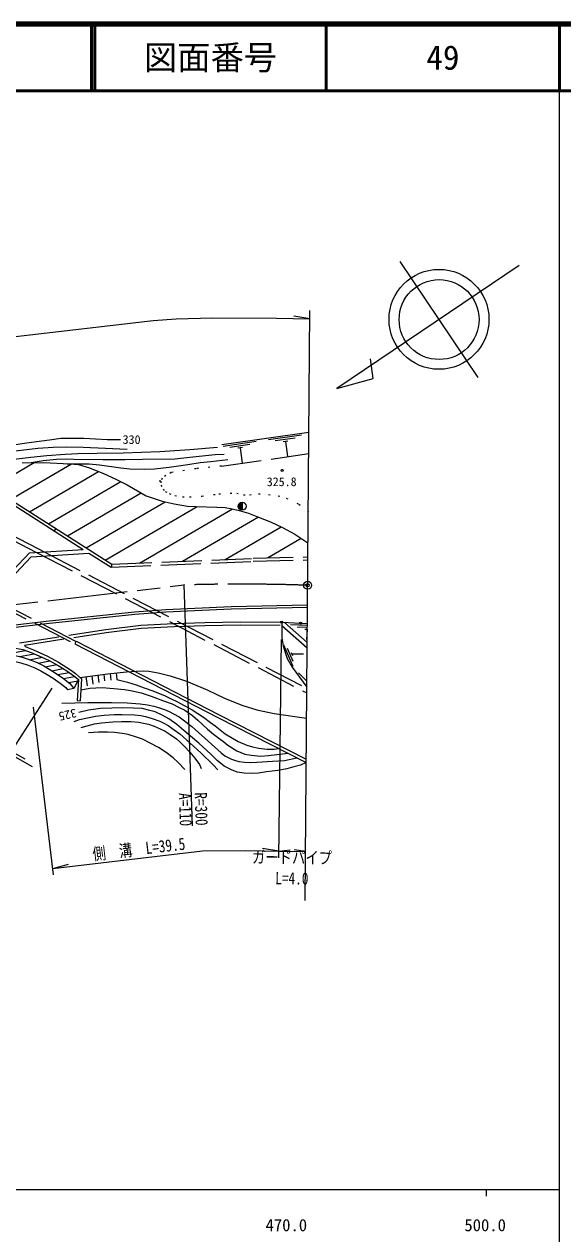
# Model space of a CAD drawing. Units: millimetres, scale not verified. Extents: x 40000 to 680000, y 20000 to 380000.
# Drawn here: x 498650 to 579500, y 198357 to 380000 of the extents above; entities that cross this region are included whole.
import ezdxf
from ezdxf.enums import TextEntityAlignment as Align

# ---------------------------------------------------------------- set-up
doc = ezdxf.new("R2010")
doc.units = ezdxf.units.MM
doc.header["$LTSCALE"] = 1000
doc.header["$PDMODE"] = 32
doc.header["$PDSIZE"] = 500
for name, pattern in [('CHAIN', [18.5, 12, -1.5, 3.5, -1.5]), ('DASHED', [7.5, 6, -1.5]), ('DOTTED', [1.75, 0.25, -1.5])]:
    doc.linetypes.add(name, pattern=pattern)
for name, color, linetype, lineweight in [('M-BGD', 7, 'Continuous', 25), ('M-BMK', 2, 'CHAIN', 13), ('M-BMK-OTRS', 5, 'Continuous', 25), ('M-BMK-SRVR', 3, 'Continuous', 25), ('M-STR-HTXT', 7, 'Continuous', 13), ('M-TTL', 2, 'Continuous', 140), ('M-TTL-BAND', 7, 'Continuous', 25), ('M-TTL-LINE', 7, 'Continuous', 50)]:
    doc.layers.add(name, color=color, linetype=linetype, lineweight=lineweight)
doc.layers.add('M-OTRS', color=6, linetype='Continuous')
doc.layers.add('M-TTL-TXT', color=7, linetype='Continuous')
doc.styles.add('ＭＳ ゴシック', font='')
doc.styles.get('ＭＳ ゴシック').set_extended_font_data('MS Gothic')

msp = doc.modelspace()

# ---------------------------------------------------------------- hatches: boundary and pattern name
at = {"layer": 'M-BGD'}
for points in [[(531365, 308210), (531365, 307010, -1)], [(537151, 290189, -1), (537451, 290189, -0.41421), (537301, 290039, -0.41421)], [(539997, 290051, -1), (540297, 290051, -0.41421), (540147, 289901, -0.41421)]]:
    msp.add_hatch(color=256, dxfattribs=at).paths.add_polyline_path(points)

# ---------------------------------------------------------------- linework, layer by layer
for p, q in [((465015, 318984), (500504, 300677)), ((528312, 316877), (541390, 318755)), ((540254, 318289), (535305, 317578)), ((533450, 317312), (528500, 316601)), ((532502, 316873), (529533, 316447)), ((531407, 316412), (530714, 316313)), ((531060, 316363), (531387, 314089)), ((539307, 317850), (536337, 317423)), ((538211, 317389), (537518, 317290)), ((537864, 317340), (538191, 315063)), ((493765, 310431), (500153, 314158)), ((496599, 308611), (505767, 313960)), ((499441, 306796), (509808, 312845)), ((502283, 304981), (513149, 311321)), ((505126, 303166), (516198, 309627)), ((507968, 301351), (519826, 308270)), ((510810, 299536), (524598, 307581)), ((515972, 299074), (529912, 307208)), ((531365, 308210), (531365, 307010)), ((522389, 299346), (533801, 306004)), ((503390, 304275), (503148, 303895)), ((528807, 299617), (537225, 304528)), ((535159, 299849), (540221, 302802)), ((508348, 300575), (511686, 298443)), ((511809, 298448), (511809, 298899)), ((537301, 290189), (541151, 290002)), ((537318, 289725), (541120, 286342)), ((537722, 290169), (541127, 287139)), ((541148, 289702), (538639, 289824)), ((541146, 289401), (539623, 289475)), ((541143, 289101), (540757, 289120)), ((541107, 289103), (541034, 287605)), ((506440, 287342), (506234, 286942)), ((495943, 285411), (498811, 285967)), ((497953, 285036), (500165, 285465)), ((537586, 286807), (538999, 283605)), ((538143, 286288), (538991, 284367)), ((538742, 285673), (538940, 285224)), ((538841, 285448), (540555, 285446)), ((499406, 284554), (501374, 284936)), ((500753, 284051), (502519, 284394)), ((501806, 283491), (503546, 283829)), ((502788, 282918), (504494, 283248)), ((503709, 282332), (505386, 282657)), ((504561, 281733), (506209, 282053)), ((506788, 281576), (506583, 278418)), ((507244, 281704), (507028, 278389)), ((508150, 280628), (507967, 282033)), ((509025, 280882), (508859, 282149)), ((509899, 281137), (509752, 282266)), ((510774, 281391), (510644, 282382)), ((511538, 282489), (511637, 281494)), ((512434, 282578), (512533, 281583)), ((539834, 282612), (541079, 281352)), ((496994, 271173), (502837, 280271)), ((505336, 281120), (506685, 281381)), ((506583, 278418), (507028, 278389)), ((493282, 272218), (499827, 268556)), ((494811, 271878), (498738, 269681))]:
    msp.add_line(p, q, dxfattribs=at)
at = {"layer": 'M-BGD', "linetype": 'DASHED'}
for p, q in [((528277, 313643), (541363, 315518)), ((500504, 300677), (541064, 279580)), ((501663, 300751), (541070, 280254)), ((486893, 296901), (506234, 286942)), ((487705, 296989), (506440, 287342))]:
    msp.add_line(p, q, dxfattribs=at)
at = {"layer": 'M-BGD', "linetype": 'DOTTED'}
msp.add_line((519182, 311385), (518152, 311456), dxfattribs=at)
at = {"layer": 'M-BGD'}
for points in [[(465290, 319517), (500780, 301210), (501663, 300751)], [(471200, 318281), (477120, 315638), (486306, 313684), (488704, 313014), (489875, 312411), (494840, 309201), (507492, 301122)], [(471384, 318692), (477260, 316069), (486413, 314121), (488869, 313435), (490101, 312801), (495083, 309579), (511809, 298899)], [(486119, 314183), (488103, 314737), (490955, 315561), (493918, 316266), (496664, 316808), (499733, 317226), (502448, 317601), (504136, 317811), (505458, 317854), (507622, 317815), (511123, 317659), (513108, 317641)], [(487470, 313826), (488956, 313998), (490385, 314395), (493754, 315318), (496378, 315834), (498175, 316053), (500698, 316316), (502996, 316461), (505061, 316539), (507517, 316497), (510863, 316324), (514131, 316206)], [(492351, 313880), (494064, 314234), (495429, 314509), (497538, 314745), (499654, 314976), (502048, 315255), (504800, 315416), (506723, 315541), (509597, 315600), (513514, 315611), (518992, 315813), (523513, 316154), (527660, 316506)], [(499717, 314157), (501487, 314472), (503496, 314670), (505012, 314743), (506095, 314706), (510436, 314615), (513791, 314614), (516416, 314685), (521239, 314747), (523950, 315011), (527318, 315368), (528664, 315436)], [(505083, 314004), (508416, 313993), (509954, 313842), (513142, 313367), (514517, 313228), (516781, 313177), (518218, 313222), (520394, 313470), (523230, 313876), (525063, 314183), (526680, 314324), (529211, 314615)], [(498351, 314153), (501589, 314163), (505447, 313988), (506787, 313872), (508446, 313384), (510544, 312553), (512414, 311701), (514128, 310813), (516954, 309193), (519355, 308381), (521167, 307952), (523162, 307639), (524413, 307586), (527550, 307488), (528828, 307402), (529863, 307220), (530905, 306971), (532309, 306558), (533828, 305994), (535643, 305280), (537421, 304435), (539289, 303412), (541251, 302128)], [(389751, 289036), (394283, 289511), (412043, 291441), (413178, 292089), (416546, 290161), (418076, 289521), (419456, 289099), (421302, 288796), (423629, 288629), (425396, 288650), (428539, 288958), (439593, 290248), (454723, 291959), (464103, 293029), (480941, 295089), (496154, 297099), (499426, 300609), (507492, 301122)], [(496660, 296762), (499702, 300025), (508348, 300575)], [(420894, 280905), (452674, 284650), (471490, 286752), (501948, 290362), (515230, 291774), (519887, 292113), (529717, 292580), (541174, 292815)], [(420935, 280557), (452714, 284302), (471530, 286405), (501987, 290015), (515261, 291425), (519908, 291763), (529729, 292230), (541171, 292465)], [(537301, 290189), (537313, 287867), (537516, 286655), (537826, 285651), (538131, 284751), (538885, 283433), (541071, 280447)], [(506440, 287342), (527919, 276283), (540982, 269641)], [(495248, 285500), (496899, 285288), (498361, 284939), (499541, 284547), (500603, 284129), (501573, 283625), (502517, 283084), (503465, 282504), (504574, 281725), (505501, 280989), (506085, 280249)], [(497331, 286282), (498426, 286097), (499709, 285664), (501309, 284966), (502401, 284459), (503749, 283717), (505069, 282886), (506120, 282126), (506788, 281576)], [(498685, 286760), (498803, 286550), (500027, 286048), (502156, 285093), (503811, 284193), (505730, 282965), (506373, 282502), (507244, 281704)], [(506234, 286942), (527714, 275882), (540978, 269139)], [(495342, 284631), (496746, 284451), (498128, 284121), (499251, 283748), (500250, 283354), (501165, 282879), (502084, 282352), (502998, 281793), (504065, 281043), (504895, 280385), (505145, 280068)], [(506788, 281576), (506085, 280249), (505145, 280068)], [(507020, 281909), (511199, 282455), (513984, 282732), (515510, 282841), (516499, 282877), (517381, 282845), (518785, 282620), (520574, 282131), (522998, 281343), (526137, 280047), (528713, 278793), (531301, 277763), (533573, 277049), (536157, 276512), (541033, 275772)], [(512533, 281583), (514169, 281201), (515479, 280786), (516680, 280332), (517984, 279875), (519077, 279441), (519727, 279190), (520792, 278667), (521540, 278298), (522742, 277628), (523850, 277030), (524731, 276477), (525555, 275952), (526633, 275155), (527308, 274624), (528834, 273429), (530760, 272281), (532057, 271742), (532898, 271500), (533893, 271300), (535135, 271134), (536186, 271128), (536884, 271220)], [(507136, 280047), (508507, 280284), (509396, 280343), (510335, 280383), (512121, 280264), (513725, 280098), (514631, 279939), (516190, 279613), (517700, 279073), (519577, 278404), (520879, 277928), (521920, 277396), (522754, 276967), (523909, 276202), (524735, 275480), (526174, 274136), (527049, 273380), (527847, 272781), (528608, 272247), (529230, 271755), (530590, 270908), (531770, 270385), (532735, 270226), (534159, 270107), (535308, 270201), (538262, 270519)], [(504296, 278057), (508203, 278160), (511777, 278160), (514121, 278073), (516054, 277923), (517169, 277773), (518114, 277583), (518825, 277398), (519722, 277067), (520432, 276772), (521058, 276437), (521928, 275967), (522518, 275552), (523796, 274540), (526768, 271888), (528241, 270580), (528786, 270150), (529292, 269860), (529762, 269616), (530232, 269481), (530892, 269296), (531740, 269165), (532665, 269120), (533580, 269165), (535944, 269315), (537700, 269455), (539570, 269855)], [(506169, 275266), (506960, 275582), (508133, 275842), (509376, 276102), (510644, 276237), (512153, 276348), (513370, 276353), (515190, 276292), (516137, 276172), (516838, 276032), (517857, 275756), (519014, 275355), (519630, 275055), (520261, 274669), (521139, 274032), (521996, 273451), (523576, 272030), (525149, 270607), (527004, 268788), (527717, 268025)], [(540978, 269139), (540105, 268754), (539112, 268469), (538075, 268178), (536742, 267933), (535019, 267712), (533834, 267542), (532702, 267477), (531671, 267512), (530604, 267682), (529776, 268008), (528674, 268594), (527641, 269451), (526684, 270393), (524884, 272012), (522965, 273626), (521576, 274814), (520337, 275666), (519366, 276222), (518293, 276723), (517531, 276948), (516378, 277229), (515045, 277310), (513451, 277350), (511806, 277294), (510108, 277244), (508283, 276988), (506830, 276663)], [(507209, 274365), (508111, 274647), (509204, 274919), (510276, 275100), (511941, 275236), (513270, 275302), (514722, 275272), (515865, 275176), (516576, 275060), (517306, 274864), (518159, 274581), (519080, 274208), (519791, 273816), (520586, 273337), (521505, 272666), (522019, 272213), (522724, 271533), (523515, 270681), (524266, 269770), (524947, 268816), (525224, 268217)], [(522759, 268067), (521752, 269154), (521011, 269819), (519978, 270655), (518834, 271397), (517563, 272052), (516394, 272621), (515528, 272913), (514267, 273322), (513366, 273488), (512212, 273619), (511170, 273704), (509792, 273709), (508291, 273579)]]:
    msp.add_lwpolyline(points, dxfattribs=at)
at = {"layer": 'M-BGD', "linetype": 'DOTTED'}
msp.add_lwpolyline([(528277, 313643), (524457, 313250), (520728, 312678), (519904, 312207), (519368, 311812), (519182, 311385), (519182, 310780), (519493, 310168), (519834, 309834), (520424, 309532), (521277, 309206), (522433, 309020), (523473, 309020), (525340, 309128), (527861, 309461), (529552, 309562), (530546, 309562), (531593, 309337), (532466, 309337), (533801, 309477), (535314, 309368), (536795, 309174), (537990, 308849), (539867, 307919), (541291, 306830)], dxfattribs=at)
at = {"layer": 'M-BGD', "linetype": 'DASHED'}
for points in [[(511809, 298899), (533018, 299795), (541234, 300005)], [(511686, 298443), (533033, 299345), (541230, 299555)], [(497944, 287100), (510881, 289115), (516169, 289731), (521117, 290013), (525749, 290169), (531066, 290241), (537301, 290189)], [(498685, 286760), (510941, 288669), (516208, 289283), (521137, 289564), (525759, 289719), (531067, 289791), (537303, 289739)]]:
    msp.add_lwpolyline(points, dxfattribs=at)
at = {"layer": 'M-BGD'}
for centre, radius in [((537372, 313003), 150), ((531365, 307610), 600), ((537301, 290189), 150), ((540147, 290051), 150)]:
    msp.add_circle(centre, radius, dxfattribs=at)
at = {"layer": 'M-BMK'}
msp.add_lwpolyline([(342676, 276490), (358195, 276867), (370923, 277988), (373553, 278451), (522614, 295792)], dxfattribs=at)
msp.add_arc((531113, -4088), 300000, 88.07349, 91.62352, dxfattribs=at)
at = {"layer": 'M-BMK-OTRS'}
msp.add_line((540805, 248419), (541541, 337016), dxfattribs=at)
at = {"layer": 'M-BMK-SRVR'}
for p, q in [((572958, 343751), (545571, 325287)), ((566805, 326939), (555065, 344351)), ((551035, 326792), (550652, 329768)), ((545571, 325287), (551035, 326792))]:
    msp.add_line(p, q, dxfattribs=at)
for centre, radius in [((560911, 335680), 7500), ((560935, 335645), 6000), ((541198, 295743), 600)]:
    msp.add_circle(centre, radius, dxfattribs=at)
at = {"layer": 'M-OTRS'}
msp.add_point((541198, 295743), dxfattribs=at)
at = {"layer": 'M-STR-HTXT'}
for p, q in [((541531, 335753), (539108, 336151)), ((522614, 295792), (523861, 259611)), ((536881, 254819), (537270, 287603)), ((503052, 252240), (500026, 277463)), ((536867, 255820), (534442, 256205)), ((536867, 255820), (540867, 255772)), ((536893, 255819), (538598, 256038)), ((540867, 255772), (539168, 256031)), ((502933, 253233), (505308, 253853))]:
    msp.add_line(p, q, dxfattribs=at)
for points in [[(388359, 320443), (517991, 335524), (521480, 335776), (526895, 335886), (536531, 335869), (541531, 335753)], [(502933, 253233), (525435, 255850), (531801, 255911), (536867, 255820)]]:
    msp.add_lwpolyline(points, dxfattribs=at)
at = {"layer": 'M-TTL'}
msp.add_line((680000, 380000), (40000, 380000), dxfattribs=at)
at = {"layer": 'M-TTL-BAND'}
for p, q in [((579000, 20000), (579000, 370000)), ((40000, 205000), (579000, 205000)), ((568000, 205000), (568000, 204000))]:
    msp.add_line(p, q, dxfattribs=at)
at = {"layer": 'M-TTL-LINE'}
for p, q in [((508747, 380000), (508747, 370000)), ((509247, 380000), (509247, 370000)), ((543997, 380000), (543997, 370000)), ((579000, 380000), (579000, 370000)), ((40000, 370000), (680000, 370000))]:
    msp.add_line(p, q, dxfattribs=at)

# ---------------------------------------------------------------- texts
at = {"layer": 'M-BGD', "style": 'ＭＳ ゴシック'}
for s, rotation, p in [('330', 359.493, (514773, 317627)), ('325', 192.628, (505172, 276292))]:
    msp.add_text(s, height=1320, rotation=rotation, dxfattribs=at).set_placement(p, align=Align.MIDDLE_CENTER)
msp.add_text('325.8', height=1320, dxfattribs=at).set_placement((537300, 311951), align=Align.TOP_CENTER)
at = {"layer": 'M-STR-HTXT', "style": 'ＭＳ ゴシック', "width": 0.8}
msp.add_text('A=110', height=1833, rotation=271.975, dxfattribs=at).set_placement((523861, 259611), align=Align.TOP_RIGHT)
msp.add_text('R=300', height=1833, rotation=271.975, dxfattribs=at).set_placement((523861, 259611), align=Align.BOTTOM_RIGHT)
msp.add_text('側\u3000溝\u3000L=39.5', height=1833, rotation=6.636, dxfattribs=at).set_placement((516027, 254704), align=Align.BOTTOM_CENTER)
for s, p in [('ガードパイプ', (538867, 255796)), ('L=4.0', (538838, 252656))]:
    msp.add_text(s, height=1833, rotation=359.32, dxfattribs=at).set_placement(p, align=Align.TOP_CENTER)
at = {"layer": 'M-TTL-BAND', "style": 'ＭＳ ゴシック'}
for s, p in [('470.0', (538000, 198195)), ('500.0', (567844, 198195))]:
    msp.add_text(s, height=1833, dxfattribs=at).set_placement(p, align=Align.BOTTOM_CENTER)
at = {"layer": 'M-TTL-TXT', "style": 'ＭＳ ゴシック'}
for s, p in [('図面番号', (526622, 375000)), ('49', (561497, 375000))]:
    msp.add_text(s, height=3666, dxfattribs=at).set_placement(p, align=Align.MIDDLE_CENTER)

doc.saveas('drawing.dxf')
